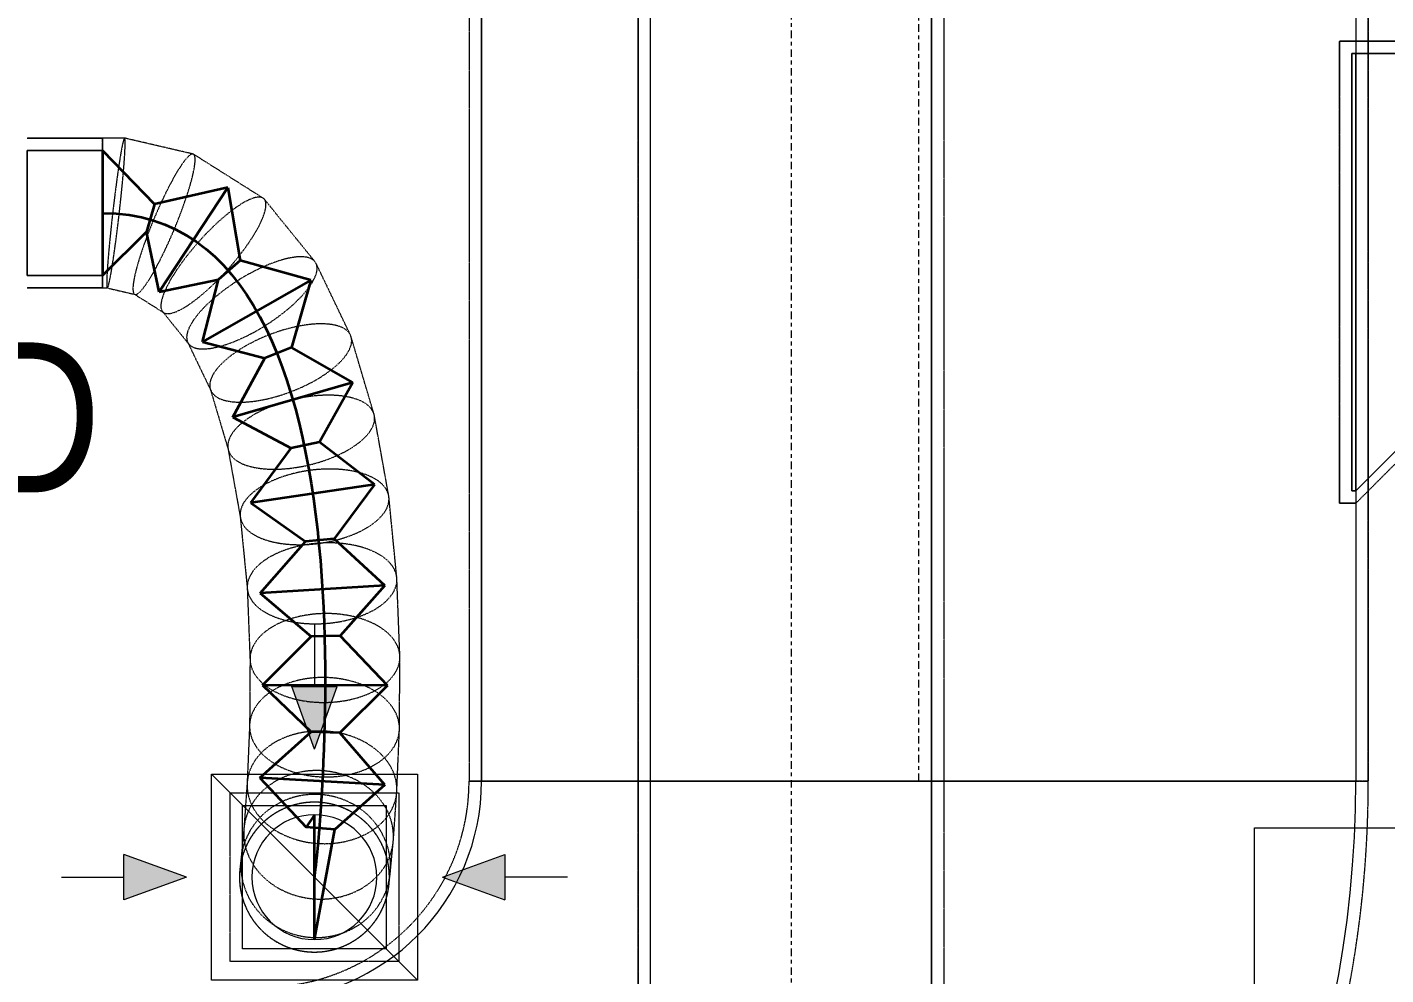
# Model space of a CAD drawing. Header units: inches. Extents: x -83664 to 20107, y -47222 to 19398.
# Drawn here: x -16757 to -14582, y -34187 to -32669 of the extents above; entities that cross this region are included whole.
import ezdxf

# ---------------------------------------------------------------- set-up
doc = ezdxf.new("R2010")
doc.units = ezdxf.units.IN
doc.header["$MEASUREMENT"] = 0
doc.linetypes.add('Center', pattern=[29.999999, 12, -6, 6, -6])
doc.linetypes.add('Hidden 0_50', pattern=[1.0584, 0.5292, -0.5292])
for name, color, linetype, lineweight in [('A-DETL-GENF', 7, 'Continuous', 9), ('M-HVAC-CDFF', 7, 'Continuous', 9), ('M-HVAC-DUCT-CNTR', 7, 'Center', 9), ('M-HVAC-DUCT-IDEN', 7, 'Continuous', 18)]:
    doc.layers.add(name, color=color, linetype=linetype, lineweight=lineweight)
doc.layers.add('M-HVAC-DUCT', color=7, linetype='Continuous', lineweight=9, true_color=0xffe97f)
doc.layers.add('M-HVAC-DUCT-PATT', color=7, linetype='Continuous', lineweight=35, true_color=0x007f00)
doc.styles.add('Arial Narrow_21', font='ARIALN.TTF', dxfattribs={"height": 240})

# ---------------------------------------------------------------- blocks, each defined once
blk = doc.blocks.new('GCE-AT-Return Air Rectangular Diffuser - 230x230-V40-FIRST FLOOR AC CONDITIONING LAYOUT - PART A')
at = {"layer": 'A-DETL-GENF', "true_color": 0xff00ff}
for points in [[(0, 205), (36.4, 305), (-36.4, 305)], [(-305, -36.4), (-205, 0), (-305, 36.4)], [(305, -36.4), (305, 36.4), (205, 0)], [(36.4, -305), (0, -205), (-36.4, -305)]]:
    blk.add_hatch(color=6, dxfattribs=at).paths.add_polyline_path(points)
at = {"layer": 'A-DETL-GENF', "color": 6, "true_color": 0xff00ff}
for p, q in [((0, 405), (0, 305)), ((0, 205), (-36.4, 305)), ((-36.4, 305), (36.4, 305)), ((0, 205), (36.4, 305)), ((-165, 165), (165, 165)), ((-165, -165), (-165, 165)), ((-165, 165), (165, -165)), ((165, 165), (165, -165)), ((-205, 0), (-305, 36.4)), ((-305, -36.4), (-305, 36.4)), ((205, 0), (305, 36.4)), ((305, 36.4), (305, -36.4)), ((405, 0), (305, 0)), ((-405, 0), (-305, 0)), ((-205, 0), (-305, -36.4)), ((205, 0), (305, -36.4)), ((165, -165), (-165, -165)), ((0, -205), (-36.4, -305)), ((0, -205), (36.4, -305)), ((-36.4, -305), (36.4, -305)), ((0, -405), (0, -305))]:
    blk.add_line(p, q, dxfattribs=at)
blk = doc.blocks.new('M_Rectangular to Round Transition - Angle - 45 Degree-7636242-FIRST FLOOR AC CONDITIONING LAYOUT - PART A')
at = {"layer": 'M-HVAC-DUCT', "color": 6, "true_color": 0xff00ff}
for p, q in [((0, 100), (120.7, 100)), ((120.7, 100), (0, 100)), ((0, 100), (0, -100)), ((0, -100), (0, 100)), ((120.7, 0), (120.7, 100)), ((120.7, 0), (120.7, 100)), ((120.7, -100), (120.7, 0)), ((120.7, -100), (120.7, 0)), ((0, -100), (120.7, -100)), ((120.7, -100), (0, -100))]:
    blk.add_line(p, q, dxfattribs=at)
blk = doc.blocks.new('M_Rectangular to Round Transition - Angle - 45 Degree-7626202-FIRST FLOOR AC CONDITIONING LAYOUT - PART A')
at = {"layer": 'M-HVAC-DUCT', "color": 6, "true_color": 0xff00ff}
for p, q in [((132975.6, 86453.8), (133205.6, 86453.8)), ((132975.6, 86223.8), (132975.6, 86453.8)), ((133205.6, 86453.8), (133205.6, 86223.8)), ((133205.6, 86223.8), (132975.6, 86223.8))]:
    blk.add_line(p, q, dxfattribs=at)
for start, end in [(90, 180), (0, 90), (180, 270), (270, 0)]:
    blk.add_arc((133090.6, 86338.8), 100, start, end, dxfattribs=at)
blk = doc.blocks.new('M_Rec Tap - Beveled - Standard-8296205-FIRST FLOOR AC CONDITIONING LAYOUT - PART A')
at = {"layer": 'M-HVAC-DUCT', "color": 30, "true_color": 0xff7f00}
for p, q in [((0, 400), (-6.096, 400)), ((-6.096, -300), (-6.096, 400)), ((-6.096, 400), (-6.096, -300)), ((-6.096, 400), (0, 400)), ((100, 300), (0, 400)), ((100, 300), (0, 400)), ((100, 300), (100, -300)), ((100, -300), (100, 300)), ((-6.096, -300), (100, -300)), ((100, -300), (-6.096, -300))]:
    blk.add_line(p, q, dxfattribs=at)
blk = doc.blocks.new('M_Rec Elbow - Radius - 0_75W-8295147-FIRST FLOOR AC CONDITIONING LAYOUT - PART A')
at = {"layer": 'M-HVAC-DUCT', "color": 30, "true_color": 0xff7f00}
for p, q in [((-700, 1050), (700, 1050)), ((700, 1050), (-700, 1050)), ((-1050, 700), (-1050, -700)), ((-1050, -700), (-1050, 700))]:
    blk.add_line(p, q, dxfattribs=at)
for radius in [350, 350, 1750, 1750]:
    blk.add_arc((-1050, 1050), radius, 270, 0, dxfattribs=at)
blk = doc.blocks.new('TEMW-SMBZ-HO-BM-HVAC-00002_rvt-1-FIRST FLOOR AC CONDITIONING LAYOUT - PART A')
at = {"layer": 'M-HVAC-DUCT', "color": 6, "linetype": 'Hidden 0_50', "true_color": 0xff00ff}
for p, q in [((135677.8, 69417.3), (135677.8, 62004.6)), ((135677.8, 62004.6), (135677.8, 69417.3)), ((136167.8, 62004.6), (136167.8, 69417.3)), ((136167.8, 62004.6), (136167.8, 69417.3)), ((134699.4, 65525.2), (134820.1, 65525.2)), ((134820.1, 65525.2), (134699.4, 65525.2)), ((134855.3, 65525.2), (134820.1, 65525.2)), ((134820.1, 65525.2), (134820.1, 65285.2)), ((134820.1, 65525.2), (134820.1, 65285.2)), ((134820.1, 65405.2), (134820.1, 65525.2)), ((134820.1, 65405.2), (134820.1, 65525.2)), ((134965, 65499.7), (134855.4, 65525.2)), ((135077.2, 65429.1), (134965.9, 65499.3)), ((135160.2, 65327.4), (135079.3, 65427.3)), ((134820.1, 65285.2), (134820.1, 65405.2)), ((134820.1, 65285.2), (134820.1, 65405.2)), ((135217.1, 65209.8), (135162.1, 65324.5)), ((134699.4, 65285.2), (134820.1, 65285.2)), ((134820.1, 65285.2), (134699.4, 65285.2)), ((134820.1, 65285.2), (134827.8, 65285.2)), ((134827.8, 65285.2), (134872.1, 65274.9)), ((134871.3, 65275.2), (134918.1, 65245.7)), ((134916, 65247.6), (134958.2, 65195.4)), ((135254.8, 65083.2), (135218.2, 65206.8)), ((134956.4, 65198.4), (134993.8, 65120.4)), ((134992.6, 65123.4), (135021.7, 65025.3)), ((135278.4, 64952.3), (135255.4, 65080.6)), ((135021, 65027.9), (135040.9, 64917.1)), ((135291.3, 64821.4), (135278.7, 64950)), ((135040.5, 64919.4), (135052, 64803)), ((135296.2, 64695.6), (135291.4, 64819.4)), ((135051.8, 64805.1), (135056.3, 64689.8)), ((135056.3, 64691.7), (135055.6, 64583.8)), ((135295.5, 64579.9), (135296.3, 64693.7)), ((135055.6, 64585.7), (135051.6, 64491.3)), ((135291.3, 64479.7), (135295.5, 64578)), ((135051.7, 64493.3), (135046.4, 64418.4)), ((135024.4, 64206.8), (135024.4, 64476.8)), ((135024.4, 64476.8), (135294.4, 64476.8)), ((135285.8, 64400.7), (135291.2, 64477.8)), ((135294.4, 64476.8), (135294.4, 64206.8)), ((135046.6, 64420.5), (135041.9, 64371.1)), ((135280.8, 64348.3), (135285.6, 64398.6)), ((135042.1, 64373), (135040.1, 64355.2)), ((135278.6, 64328.3), (135280.6, 64346.3)), ((135294.4, 64206.8), (135024.4, 64206.8))]:
    blk.add_line(p, q, dxfattribs=at)
at = {"layer": 'M-HVAC-DUCT', "color": 6, "true_color": 0xff00ff}
for p, q in [((135697.8, 62004.6), (135697.8, 69417.3)), ((135697.8, 62004.6), (135697.8, 69417.3)), ((136147.8, 69417.3), (136147.8, 62004.6)), ((136147.8, 62004.6), (136147.8, 69417.3))]:
    blk.add_line(p, q, dxfattribs=at)
at = {"layer": 'M-HVAC-DUCT', "color": 30, "linetype": 'Hidden 0_50', "true_color": 0xff7f00}
for p, q in [((135407, 66499), (135407, 64495.6)), ((135407, 66499), (135407, 64495.6)), ((136847, 64495.6), (136847, 66499)), ((136847, 66499), (136847, 64495.6)), ((136800.9, 64940.5), (136800.9, 65680.5)), ((136800.9, 65680.5), (136927, 65680.5)), ((136927, 65680.5), (136800.9, 65680.5)), ((136800.9, 65680.5), (136800.9, 64940.5)), ((136927, 65040.5), (136827, 64940.5)), ((136827, 64940.5), (136927, 65040.5)), ((136827, 64940.5), (136800.9, 64940.5)), ((136800.9, 64940.5), (136827, 64940.5)), ((136847, 64495.6), (135407, 64495.6)), ((135407, 64495.6), (136847, 64495.6)), ((136847, 64495.6), (135407, 64495.6)), ((135407, 64495.6), (136847, 64495.6))]:
    blk.add_line(p, q, dxfattribs=at)
at = {"layer": 'M-HVAC-DUCT', "color": 30, "true_color": 0xff7f00}
for p, q in [((135427, 64495.6), (135427, 66499)), ((135427, 66499), (135427, 64495.6)), ((136827, 66499), (136827, 64495.6)), ((136827, 66499), (136827, 64495.6)), ((136820.9, 65660.5), (136827, 65660.5)), ((136820.9, 65660.5), (136827, 65660.5)), ((136820.9, 64960.5), (136820.9, 65660.5)), ((136820.9, 64960.5), (136820.9, 65660.5)), ((136827, 64960.5), (136827, 65660.5)), ((136827, 65660.5), (136827, 64960.5)), ((136827, 64960.5), (136820.9, 64960.5)), ((136827, 64960.5), (136820.9, 64960.5)), ((135427, 64495.6), (136827, 64495.6)), ((136827, 64495.6), (135427, 64495.6))]:
    blk.add_line(p, q, dxfattribs=at)
at = {"layer": 'M-HVAC-DUCT', "color": 30, "linetype": 'Hidden 0_50', "true_color": 0xff7f00}
for radius in [330, 1770, 1770, 330]:
    blk.add_arc((135077, 64495.6), radius, 270, 0, dxfattribs=at)
at = {"layer": 'M-HVAC-DUCT', "color": 6, "linetype": 'Hidden 0_50', "true_color": 0xff00ff}
for start, end in [(23.5863, 203.5863), (90, 180), (0, 90), (203.5863, 23.5863), (180, 270), (270, 0)]:
    blk.add_arc((135159.4, 64341.8), 120, start, end, dxfattribs=at)
for points in [[(134855.3, 65525.2), (134854.8, 65525.2), (134853.6, 65522.4), (134850.9, 65510.3), (134847.6, 65491), (134843.9, 65465.9), (134840, 65436.6), (134836.2, 65405.2), (134832.8, 65373.8), (134830, 65344.5), (134827.9, 65319.3), (134826.8, 65300.1), (134826.8, 65287.9), (134827.4, 65285.2), (134827.8, 65285.2)], [(134827.8, 65285.2), (134828.3, 65285.2), (134829.5, 65287.9), (134832.2, 65300.1), (134835.5, 65319.3), (134839.3, 65344.5), (134843.2, 65373.8), (134847, 65405.2), (134850.4, 65436.6), (134853.2, 65465.9), (134855.2, 65491), (134856.3, 65510.3), (134856.4, 65522.4), (134855.8, 65525.2), (134855.3, 65525.2)], [(134964.8, 65499.7), (134963.2, 65500), (134958.9, 65497.9), (134949.7, 65487.3), (134938.4, 65469.9), (134925.8, 65446.8), (134912.6, 65419.7), (134899.9, 65390.4), (134888.4, 65360.8), (134879, 65333.1), (134872.3, 65309), (134868.7, 65290.3), (134868.5, 65278.2), (134870.7, 65275.1), (134872.3, 65274.8)], [(134872.3, 65274.8), (134873.9, 65274.6), (134878.2, 65276.6), (134887.4, 65287.2), (134898.7, 65304.7), (134911.4, 65327.7), (134924.5, 65354.8), (134937.3, 65384.2), (134948.7, 65413.7), (134958.1, 65441.4), (134964.9, 65465.5), (134968.4, 65484.2), (134968.6, 65496.3), (134966.4, 65499.4), (134964.8, 65499.7)], [(135075.4, 65430), (135072.5, 65431), (135065.1, 65430.9), (135049.4, 65424.5), (135030.1, 65412), (135008.7, 65394.5), (134986.4, 65373.1), (134965, 65349.3), (134945.7, 65324.7), (134930, 65300.9), (134918.9, 65279.6), (134913.2, 65262.3), (134913.2, 65250), (134917.1, 65245.9), (134919.9, 65244.8)], [(134919.9, 65244.8), (134922.7, 65243.8), (134930.1, 65243.9), (134945.9, 65250.4), (134965.1, 65262.8), (134986.6, 65280.3), (135008.8, 65301.7), (135030.3, 65325.5), (135049.5, 65350.2), (135065.2, 65373.9), (135076.3, 65395.2), (135082, 65412.6), (135082, 65424.8), (135078.2, 65429), (135075.4, 65430)], [(135155.2, 65331.5), (135151.6, 65333.5), (135142.2, 65335.9), (135122.4, 65334.4), (135098.4, 65327.9), (135071.6, 65316.9), (135044, 65302.1), (135017.5, 65284.5), (134993.8, 65265.4), (134974.5, 65246), (134961.1, 65227.6), (134954.3, 65211.6), (134954.7, 65198.9), (134959.7, 65193.3), (134963.3, 65191.3)], [(134963.3, 65191.3), (134966.9, 65189.3), (134976.3, 65186.9), (134996.1, 65188.4), (135020.1, 65194.9), (135046.9, 65205.9), (135074.5, 65220.7), (135101, 65238.3), (135124.7, 65257.4), (135143.9, 65276.8), (135157.4, 65295.2), (135164.2, 65311.3), (135163.8, 65323.9), (135158.8, 65329.5), (135155.2, 65331.5)], [(135209.4, 65218.6), (135205.3, 65221.5), (135194.9, 65225.9), (135173.2, 65228.5), (135146.9, 65226.8), (135117.7, 65220.8), (135087.7, 65211.1), (135058.9, 65198.2), (135033.3, 65183), (135012.6, 65166.7), (134998.2, 65150.2), (134991.1, 65134.8), (134991.9, 65121.4), (134997.5, 65114.4), (135001.5, 65111.6)], [(135001.5, 65111.6), (135005.5, 65108.7), (135015.9, 65104.3), (135037.7, 65101.7), (135064, 65103.4), (135093.2, 65109.4), (135123.2, 65119.1), (135152, 65132), (135177.6, 65147.2), (135198.3, 65163.5), (135212.7, 65180), (135219.7, 65195.4), (135219, 65208.8), (135213.4, 65215.8), (135209.4, 65218.6)], [(135245.3, 65097), (135241.1, 65100.6), (135230.2, 65106.7), (135207.5, 65112.4), (135180.2, 65114.2), (135149.9, 65111.8), (135118.9, 65105.6), (135089.2, 65095.8), (135062.8, 65083.2), (135041.6, 65068.6), (135026.9, 65053.1), (135019.9, 65037.6), (135020.9, 65023.3), (135026.9, 65015.1), (135031.1, 65011.5)], [(135031.1, 65011.5), (135035.3, 65007.9), (135046.3, 65001.8), (135068.9, 64996.1), (135096.3, 64994.3), (135126.5, 64996.7), (135157.5, 65002.9), (135187.3, 65012.7), (135213.6, 65025.3), (135234.9, 65039.9), (135249.5, 65055.4), (135256.6, 65070.9), (135255.6, 65085.2), (135249.6, 65093.4), (135245.3, 65097)], [(135267.9, 64970.8), (135263.6, 64975.1), (135252.4, 64982.7), (135229.3, 64990.9), (135201.4, 64995.3), (135170.7, 64995.6), (135139.3, 64991.7), (135109.2, 64983.9), (135082.6, 64972.8), (135061.2, 64959.1), (135046.5, 64943.7), (135039.5, 64927.7), (135040.8, 64912.2), (135047, 64902.8), (135051.3, 64898.6)], [(135051.3, 64898.6), (135055.7, 64894.3), (135066.9, 64886.7), (135090, 64878.5), (135117.8, 64874.1), (135148.5, 64873.8), (135180, 64877.7), (135210, 64885.5), (135236.7, 64896.6), (135258, 64910.4), (135272.7, 64925.7), (135279.7, 64941.7), (135278.5, 64957.2), (135272.3, 64966.6), (135267.9, 64970.8)], [(135280.3, 64844.8), (135275.9, 64849.7), (135264.5, 64858.7), (135241.2, 64869.1), (135213.2, 64875.6), (135182.3, 64877.8), (135150.7, 64875.5), (135120.5, 64868.9), (135093.8, 64858.5), (135072.4, 64844.9), (135057.8, 64829.1), (135050.9, 64812.1), (135052.2, 64795.2), (135058.6, 64784.6), (135063, 64779.7)], [(135063, 64779.7), (135067.4, 64774.8), (135078.7, 64765.8), (135102, 64755.4), (135130.1, 64748.9), (135161, 64746.7), (135192.6, 64749), (135222.8, 64755.5), (135249.5, 64766), (135270.9, 64779.6), (135285.5, 64795.4), (135292.4, 64812.4), (135291, 64829.3), (135284.7, 64839.9), (135280.3, 64844.8)], [(135285, 64724), (135280.5, 64729.6), (135269.1, 64740), (135245.8, 64752.4), (135217.6, 64760.8), (135186.7, 64764.5), (135155, 64763.3), (135124.8, 64757.3), (135098.1, 64746.9), (135076.7, 64732.9), (135062.1, 64716), (135055.3, 64697.6), (135056.7, 64678.8), (135063.1, 64667), (135067.6, 64661.4)], [(135067.6, 64661.4), (135072, 64655.8), (135083.4, 64645.4), (135106.8, 64633), (135134.9, 64624.6), (135165.8, 64620.9), (135197.5, 64622.1), (135227.7, 64628), (135254.4, 64638.4), (135275.8, 64652.5), (135290.4, 64669.4), (135297.2, 64687.8), (135295.8, 64706.5), (135289.4, 64718.4), (135285, 64724)], [(135284.2, 64614), (135279.8, 64620.4), (135268.4, 64632.4), (135245.1, 64646.9), (135217, 64656.9), (135186, 64661.9), (135154.4, 64661.4), (135124.2, 64655.4), (135097.4, 64644.5), (135076.1, 64629.3), (135061.5, 64610.9), (135054.6, 64590.4), (135056, 64569.4), (135062.4, 64556), (135066.8, 64549.7)], [(135066.8, 64549.7), (135071.3, 64543.3), (135082.6, 64531.3), (135106, 64516.8), (135134.1, 64506.8), (135165.1, 64501.8), (135196.7, 64502.3), (135226.9, 64508.3), (135253.6, 64519.2), (135275, 64534.4), (135289.6, 64552.8), (135296.5, 64573.3), (135295, 64594.3), (135288.7, 64607.7), (135284.2, 64614)], [(135280.3, 64520.7), (135275.9, 64528), (135264.6, 64541.6), (135241.3, 64558.4), (135213.3, 64570.1), (135182.4, 64576.1), (135150.8, 64575.9), (135120.5, 64569.5), (135093.8, 64557.5), (135072.3, 64540.5), (135057.6, 64519.8), (135050.7, 64496.7), (135052, 64472.9), (135058.3, 64457.6), (135062.6, 64450.3)], [(135275.3, 64449.6), (135270.9, 64457.9), (135259.8, 64473.5), (135236.7, 64492.6), (135208.7, 64506), (135177.9, 64512.8), (135146.3, 64512.6), (135116, 64505.4), (135089.1, 64491.6), (135067.5, 64472.3), (135052.6, 64448.6), (135045.4, 64422.3), (135046.4, 64395.1), (135052.6, 64377.7), (135056.9, 64369.4)], [(135062.6, 64450.3), (135067, 64443.1), (135078.3, 64429.4), (135101.6, 64412.7), (135129.7, 64401), (135160.6, 64395), (135192.2, 64395.2), (135222.4, 64401.5), (135249.2, 64413.6), (135270.6, 64430.6), (135285.3, 64451.3), (135292.3, 64474.3), (135291, 64498.2), (135284.7, 64513.5), (135280.3, 64520.7)], [(135271, 64405.1), (135266.8, 64414.3), (135255.8, 64431.6), (135232.9, 64452.7), (135205.1, 64467.4), (135174.3, 64474.8), (135142.6, 64474.4), (135112.3, 64466.1), (135085.2, 64450.6), (135063.4, 64428.9), (135048.2, 64402.5), (135040.7, 64373.1), (135041.5, 64342.9), (135047.5, 64323.5), (135051.7, 64314.3)], [(135269.3, 64389.8), (135265.1, 64399.4), (135254.2, 64417.5), (135231.4, 64439.5), (135203.7, 64454.8), (135172.9, 64462.4), (135141.2, 64461.8), (135110.8, 64453), (135083.6, 64436.7), (135061.7, 64413.8), (135046.4, 64386.1), (135038.7, 64355.3), (135039.3, 64323.6), (135045.2, 64303.4), (135049.4, 64293.8)], [(135056.9, 64369.4), (135061.2, 64361.1), (135072.4, 64345.5), (135095.5, 64326.5), (135123.4, 64313.1), (135154.3, 64306.2), (135185.9, 64306.4), (135216.2, 64313.7), (135243.1, 64327.4), (135264.7, 64346.8), (135279.6, 64370.4), (135286.8, 64396.7), (135285.7, 64423.9), (135279.6, 64441.4), (135275.3, 64449.6)], [(135051.7, 64314.3), (135055.9, 64305.1), (135066.9, 64287.8), (135089.8, 64266.7), (135117.6, 64251.9), (135148.4, 64244.5), (135180.1, 64245), (135210.5, 64253.2), (135237.5, 64268.7), (135259.4, 64290.5), (135274.5, 64316.9), (135282, 64346.2), (135281.2, 64376.5), (135275.3, 64395.9), (135271, 64405.1)], [(135049.4, 64293.8), (135053.6, 64284.2), (135064.5, 64266.1), (135087.3, 64244.1), (135115, 64228.8), (135145.8, 64221.2), (135177.5, 64221.8), (135207.9, 64230.5), (135235.1, 64246.9), (135257, 64269.7), (135272.3, 64297.5), (135280, 64328.2), (135279.4, 64359.9), (135273.5, 64380.2), (135269.3, 64389.8)]]:
    blk.add_open_spline(points, degree=3, dxfattribs=at)
at = {"layer": 'M-HVAC-DUCT-CNTR', "color": 6, "true_color": 0xff00ff}
blk.add_line((135922.8, 69417.3), (135922.8, 62004.6), dxfattribs=at)
at = {"layer": 'M-HVAC-DUCT-CNTR', "color": 30, "true_color": 0xff7f00}
blk.add_line((136127, 64495.6), (136127, 66499), dxfattribs=at)
at = {"layer": 'M-HVAC-DUCT-CNTR', "color": 6, "linetype": 'Continuous', "lineweight": 35, "true_color": 0xff00ff}
blk.add_open_spline([(134820.1, 65405.2), (135292, 65405.2), (135159.4, 64341.8), (135159.4, 64341.8)], degree=3, dxfattribs=at)
at = {"layer": 'M-HVAC-DUCT-PATT', "color": 6, "true_color": 0xff00ff}
for p, q in [((134820.1, 65505.2), (134903.2, 65419.4)), ((134820.1, 65505.2), (134820.1, 65305.2)), ((134820.1, 65505.2), (134820.1, 65305.2)), ((135020.6, 65446.1), (134903.2, 65419.4)), ((135020.6, 65446.1), (134910.8, 65278.9)), ((135020.6, 65446.1), (134910.8, 65278.9)), ((135020.6, 65446.1), (135040.5, 65329.2)), ((134903.2, 65419.4), (134890.6, 65375)), ((134820.1, 65305.2), (134890.6, 65375)), ((134910.8, 65278.9), (134890.6, 65375)), ((135040.5, 65329.2), (135005.8, 65298.8)), ((135153.9, 65297.8), (135040.5, 65329.2)), ((134910.8, 65278.9), (135005.8, 65298.8)), ((134980.1, 65198.8), (135005.8, 65298.8)), ((135153.9, 65297.8), (134980.1, 65198.8)), ((135153.9, 65297.8), (134980.1, 65198.8)), ((135153.9, 65297.8), (135122.6, 65190)), ((134980.1, 65198.8), (135079.8, 65172.8)), ((135122.6, 65190), (135079.8, 65172.8)), ((135220.9, 65133.7), (135122.6, 65190)), ((135028.8, 65078.4), (135079.8, 65172.8)), ((135220.9, 65133.7), (135028.8, 65078.4)), ((135220.9, 65133.7), (135028.8, 65078.4)), ((135220.9, 65133.7), (135167.3, 65038.4)), ((135028.8, 65078.4), (135122.2, 65028.9)), ((135167.3, 65038.4), (135122.2, 65028.9)), ((135255.6, 64970.3), (135167.3, 65038.4)), ((135057.7, 64941), (135122.2, 65028.9)), ((135255.6, 64970.3), (135057.7, 64941)), ((135255.6, 64970.3), (135057.7, 64941)), ((135255.6, 64970.3), (135190.8, 64883.7)), ((135057.7, 64941), (135144.9, 64879.1)), ((135072.4, 64796.5), (135144.9, 64879.1)), ((135190.8, 64883.7), (135144.9, 64879.1)), ((135272, 64808.7), (135190.8, 64883.7)), ((135272, 64808.7), (135072.4, 64796.5)), ((135272, 64808.7), (135072.4, 64796.5)), ((135072.4, 64796.5), (135154.4, 64727.1)), ((135272, 64808.7), (135200.5, 64728.4)), ((135076.5, 64649.1), (135154.4, 64727.1)), ((135200.5, 64728.4), (135154.4, 64727.1)), ((135276.5, 64648.6), (135200.5, 64728.4)), ((135076.5, 64649.1), (135154.2, 64574.5)), ((135276.5, 64648.6), (135076.5, 64649.1)), ((135276.5, 64648.6), (135076.5, 64649.1)), ((135276.5, 64648.6), (135200.3, 64573.1)), ((135072.2, 64500.6), (135154.2, 64574.5)), ((135200.3, 64573.1), (135154.2, 64574.5)), ((135271.9, 64489.6), (135200.3, 64573.1)), ((135072.2, 64500.6), (135145.9, 64421.9)), ((135271.9, 64489.6), (135072.2, 64500.6)), ((135271.9, 64489.6), (135072.2, 64500.6)), ((135271.9, 64489.6), (135191.9, 64418.2)), ((135159.4, 64441.8), (135145.9, 64421.9)), ((135159.4, 64241.8), (135159.4, 64441.8)), ((135191.9, 64418.2), (135145.9, 64421.9)), ((135159.4, 64241.8), (135191.9, 64418.2))]:
    blk.add_line(p, q, dxfattribs=at)
at = {"layer": 'M-HVAC-CDFF', "color": 6, "linetype": 'Hidden 0_50', "lineweight": 9, "true_color": 0xff00ff}
blk.add_blockref('GCE-AT-Return Air Rectangular Diffuser - 230x230-V40-FIRST FLOOR AC CONDITIONING LAYOUT - PART A', (135159.4, 64341.8), dxfattribs=at)
at = {"layer": 'M-HVAC-DUCT', "color": 6, "linetype": 'Hidden 0_50', "lineweight": 9, "true_color": 0xff00ff, "extrusion": (0, 0, -1), "rotation": 180}
blk.add_blockref('M_Rec Tap - Beveled - Standard-8296205-FIRST FLOOR AC CONDITIONING LAYOUT - PART A', (-136827, 65360.5), dxfattribs=at)
at = {"layer": 'M-HVAC-DUCT', "color": 6, "linetype": 'Hidden 0_50', "lineweight": 9, "true_color": 0xff00ff}
for name, p in [('M_Rectangular to Round Transition - Angle - 45 Degree-7636242-FIRST FLOOR AC CONDITIONING LAYOUT - PART A', (134699.4, 65405.2)), ('M_Rec Elbow - Radius - 0_75W-8295147-FIRST FLOOR AC CONDITIONING LAYOUT - PART A', (136127, 63445.6)), ('M_Rectangular to Round Transition - Angle - 45 Degree-7626202-FIRST FLOOR AC CONDITIONING LAYOUT - PART A', (2068.8, -21997.1))]:
    blk.add_blockref(name, p, dxfattribs=at)
blk = doc.blocks.new('TEMW-SMBZ-HO-BM-HVAC-00002_rvt-2-FIRST FLOOR AC CONDITIONING LAYOUT - PART A')
at = {"layer": 'M-HVAC-DUCT', "color": 6, "linetype": 'Hidden 0_50', "true_color": 0xff00ff}
for p, q in [((135677.8, 69417.3), (135677.8, 62004.6)), ((135677.8, 62004.6), (135677.8, 69417.3)), ((136167.8, 62004.6), (136167.8, 69417.3)), ((136167.8, 62004.6), (136167.8, 69417.3)), ((134699.4, 65525.2), (134820.1, 65525.2)), ((134820.1, 65525.2), (134699.4, 65525.2)), ((134855.3, 65525.2), (134820.1, 65525.2)), ((134820.1, 65525.2), (134820.1, 65285.2)), ((134820.1, 65525.2), (134820.1, 65285.2)), ((134820.1, 65405.2), (134820.1, 65525.2)), ((134820.1, 65405.2), (134820.1, 65525.2)), ((134965, 65499.7), (134855.4, 65525.2)), ((135077.2, 65429.1), (134965.9, 65499.3)), ((135160.2, 65327.4), (135079.3, 65427.3)), ((134820.1, 65285.2), (134820.1, 65405.2)), ((134820.1, 65285.2), (134820.1, 65405.2)), ((135217.1, 65209.8), (135162.1, 65324.5)), ((134699.4, 65285.2), (134820.1, 65285.2)), ((134820.1, 65285.2), (134699.4, 65285.2)), ((134820.1, 65285.2), (134827.8, 65285.2)), ((134827.8, 65285.2), (134872.1, 65274.9)), ((134871.3, 65275.2), (134918.1, 65245.7)), ((134916, 65247.6), (134958.2, 65195.4)), ((135254.8, 65083.2), (135218.2, 65206.8)), ((134956.4, 65198.4), (134993.8, 65120.4)), ((134992.6, 65123.4), (135021.7, 65025.3)), ((135278.4, 64952.3), (135255.4, 65080.6)), ((135021, 65027.9), (135040.9, 64917.1)), ((135291.3, 64821.4), (135278.7, 64950)), ((135040.5, 64919.4), (135052, 64803)), ((135296.2, 64695.6), (135291.4, 64819.4)), ((135051.8, 64805.1), (135056.3, 64689.8)), ((135056.3, 64691.7), (135055.6, 64583.8)), ((135295.5, 64579.9), (135296.3, 64693.7)), ((135055.6, 64585.7), (135051.6, 64491.3)), ((135291.3, 64479.7), (135295.5, 64578)), ((135051.7, 64493.3), (135046.4, 64418.4)), ((135024.4, 64206.8), (135024.4, 64476.8)), ((135024.4, 64476.8), (135294.4, 64476.8)), ((135285.8, 64400.7), (135291.2, 64477.8)), ((135294.4, 64476.8), (135294.4, 64206.8)), ((135046.6, 64420.5), (135041.9, 64371.1)), ((135280.8, 64348.3), (135285.6, 64398.6)), ((135042.1, 64373), (135040.1, 64355.2)), ((135278.6, 64328.3), (135280.6, 64346.3)), ((135294.4, 64206.8), (135024.4, 64206.8))]:
    blk.add_line(p, q, dxfattribs=at)
at = {"layer": 'M-HVAC-DUCT', "color": 6, "true_color": 0xff00ff}
for p, q in [((135697.8, 62004.6), (135697.8, 69417.3)), ((135697.8, 62004.6), (135697.8, 69417.3)), ((136147.8, 69417.3), (136147.8, 62004.6)), ((136147.8, 62004.6), (136147.8, 69417.3))]:
    blk.add_line(p, q, dxfattribs=at)
at = {"layer": 'M-HVAC-DUCT', "color": 30, "linetype": 'Hidden 0_50', "true_color": 0xff7f00}
for p, q in [((135407, 66499), (135407, 64495.6)), ((135407, 66499), (135407, 64495.6)), ((136847, 64495.6), (136847, 66499)), ((136847, 66499), (136847, 64495.6)), ((136800.9, 64940.5), (136800.9, 65680.5)), ((136800.9, 65680.5), (136927, 65680.5)), ((136927, 65680.5), (136800.9, 65680.5)), ((136800.9, 65680.5), (136800.9, 64940.5)), ((136927, 65040.5), (136827, 64940.5)), ((136827, 64940.5), (136927, 65040.5)), ((136827, 64940.5), (136800.9, 64940.5)), ((136800.9, 64940.5), (136827, 64940.5)), ((136847, 64495.6), (135407, 64495.6)), ((135407, 64495.6), (136847, 64495.6)), ((136847, 64495.6), (135407, 64495.6)), ((135407, 64495.6), (136847, 64495.6))]:
    blk.add_line(p, q, dxfattribs=at)
at = {"layer": 'M-HVAC-DUCT', "color": 30, "true_color": 0xff7f00}
for p, q in [((135427, 64495.6), (135427, 66499)), ((135427, 66499), (135427, 64495.6)), ((136827, 66499), (136827, 64495.6)), ((136827, 66499), (136827, 64495.6)), ((136820.9, 65660.5), (136827, 65660.5)), ((136820.9, 65660.5), (136827, 65660.5)), ((136820.9, 64960.5), (136820.9, 65660.5)), ((136820.9, 64960.5), (136820.9, 65660.5)), ((136827, 64960.5), (136827, 65660.5)), ((136827, 65660.5), (136827, 64960.5)), ((136827, 64960.5), (136820.9, 64960.5)), ((136827, 64960.5), (136820.9, 64960.5)), ((135427, 64495.6), (136827, 64495.6)), ((136827, 64495.6), (135427, 64495.6))]:
    blk.add_line(p, q, dxfattribs=at)
at = {"layer": 'M-HVAC-DUCT', "color": 30, "linetype": 'Hidden 0_50', "true_color": 0xff7f00}
for radius in [330, 1770, 1770, 330]:
    blk.add_arc((135077, 64495.6), radius, 270, 0, dxfattribs=at)
at = {"layer": 'M-HVAC-DUCT', "color": 6, "linetype": 'Hidden 0_50', "true_color": 0xff00ff}
for start, end in [(23.5863, 203.5863), (90, 180), (0, 90), (203.5863, 23.5863), (180, 270), (270, 0)]:
    blk.add_arc((135159.4, 64341.8), 120, start, end, dxfattribs=at)
for points in [[(134855.3, 65525.2), (134854.8, 65525.2), (134853.6, 65522.4), (134850.9, 65510.3), (134847.6, 65491), (134843.9, 65465.9), (134840, 65436.6), (134836.2, 65405.2), (134832.8, 65373.8), (134830, 65344.5), (134827.9, 65319.3), (134826.8, 65300.1), (134826.8, 65287.9), (134827.4, 65285.2), (134827.8, 65285.2)], [(134827.8, 65285.2), (134828.3, 65285.2), (134829.5, 65287.9), (134832.2, 65300.1), (134835.5, 65319.3), (134839.3, 65344.5), (134843.2, 65373.8), (134847, 65405.2), (134850.4, 65436.6), (134853.2, 65465.9), (134855.2, 65491), (134856.3, 65510.3), (134856.4, 65522.4), (134855.8, 65525.2), (134855.3, 65525.2)], [(134964.8, 65499.7), (134963.2, 65500), (134958.9, 65497.9), (134949.7, 65487.3), (134938.4, 65469.9), (134925.8, 65446.8), (134912.6, 65419.7), (134899.9, 65390.4), (134888.4, 65360.8), (134879, 65333.1), (134872.3, 65309), (134868.7, 65290.3), (134868.5, 65278.2), (134870.7, 65275.1), (134872.3, 65274.8)], [(134872.3, 65274.8), (134873.9, 65274.6), (134878.2, 65276.6), (134887.4, 65287.2), (134898.7, 65304.7), (134911.4, 65327.7), (134924.5, 65354.8), (134937.3, 65384.2), (134948.7, 65413.7), (134958.1, 65441.4), (134964.9, 65465.5), (134968.4, 65484.2), (134968.6, 65496.3), (134966.4, 65499.4), (134964.8, 65499.7)], [(135075.4, 65430), (135072.5, 65431), (135065.1, 65430.9), (135049.4, 65424.5), (135030.1, 65412), (135008.7, 65394.5), (134986.4, 65373.1), (134965, 65349.3), (134945.7, 65324.7), (134930, 65300.9), (134918.9, 65279.6), (134913.2, 65262.3), (134913.2, 65250), (134917.1, 65245.9), (134919.9, 65244.8)], [(134919.9, 65244.8), (134922.7, 65243.8), (134930.1, 65243.9), (134945.9, 65250.4), (134965.1, 65262.8), (134986.6, 65280.3), (135008.8, 65301.7), (135030.3, 65325.5), (135049.5, 65350.2), (135065.2, 65373.9), (135076.3, 65395.2), (135082, 65412.6), (135082, 65424.8), (135078.2, 65429), (135075.4, 65430)], [(135155.2, 65331.5), (135151.6, 65333.5), (135142.2, 65335.9), (135122.4, 65334.4), (135098.4, 65327.9), (135071.6, 65316.9), (135044, 65302.1), (135017.5, 65284.5), (134993.8, 65265.4), (134974.5, 65246), (134961.1, 65227.6), (134954.3, 65211.6), (134954.7, 65198.9), (134959.7, 65193.3), (134963.3, 65191.3)], [(134963.3, 65191.3), (134966.9, 65189.3), (134976.3, 65186.9), (134996.1, 65188.4), (135020.1, 65194.9), (135046.9, 65205.9), (135074.5, 65220.7), (135101, 65238.3), (135124.7, 65257.4), (135143.9, 65276.8), (135157.4, 65295.2), (135164.2, 65311.3), (135163.8, 65323.9), (135158.8, 65329.5), (135155.2, 65331.5)], [(135209.4, 65218.6), (135205.3, 65221.5), (135194.9, 65225.9), (135173.2, 65228.5), (135146.9, 65226.8), (135117.7, 65220.8), (135087.7, 65211.1), (135058.9, 65198.2), (135033.3, 65183), (135012.6, 65166.7), (134998.2, 65150.2), (134991.1, 65134.8), (134991.9, 65121.4), (134997.5, 65114.4), (135001.5, 65111.6)], [(135001.5, 65111.6), (135005.5, 65108.7), (135015.9, 65104.3), (135037.7, 65101.7), (135064, 65103.4), (135093.2, 65109.4), (135123.2, 65119.1), (135152, 65132), (135177.6, 65147.2), (135198.3, 65163.5), (135212.7, 65180), (135219.7, 65195.4), (135219, 65208.8), (135213.4, 65215.8), (135209.4, 65218.6)], [(135245.3, 65097), (135241.1, 65100.6), (135230.2, 65106.7), (135207.5, 65112.4), (135180.2, 65114.2), (135149.9, 65111.8), (135118.9, 65105.6), (135089.2, 65095.8), (135062.8, 65083.2), (135041.6, 65068.6), (135026.9, 65053.1), (135019.9, 65037.6), (135020.9, 65023.3), (135026.9, 65015.1), (135031.1, 65011.5)], [(135031.1, 65011.5), (135035.3, 65007.9), (135046.3, 65001.8), (135068.9, 64996.1), (135096.3, 64994.3), (135126.5, 64996.7), (135157.5, 65002.9), (135187.3, 65012.7), (135213.6, 65025.3), (135234.9, 65039.9), (135249.5, 65055.4), (135256.6, 65070.9), (135255.6, 65085.2), (135249.6, 65093.4), (135245.3, 65097)], [(135267.9, 64970.8), (135263.6, 64975.1), (135252.4, 64982.7), (135229.3, 64990.9), (135201.4, 64995.3), (135170.7, 64995.6), (135139.3, 64991.7), (135109.2, 64983.9), (135082.6, 64972.8), (135061.2, 64959.1), (135046.5, 64943.7), (135039.5, 64927.7), (135040.8, 64912.2), (135047, 64902.8), (135051.3, 64898.6)], [(135051.3, 64898.6), (135055.7, 64894.3), (135066.9, 64886.7), (135090, 64878.5), (135117.8, 64874.1), (135148.5, 64873.8), (135180, 64877.7), (135210, 64885.5), (135236.7, 64896.6), (135258, 64910.4), (135272.7, 64925.7), (135279.7, 64941.7), (135278.5, 64957.2), (135272.3, 64966.6), (135267.9, 64970.8)], [(135280.3, 64844.8), (135275.9, 64849.7), (135264.5, 64858.7), (135241.2, 64869.1), (135213.2, 64875.6), (135182.3, 64877.8), (135150.7, 64875.5), (135120.5, 64868.9), (135093.8, 64858.5), (135072.4, 64844.9), (135057.8, 64829.1), (135050.9, 64812.1), (135052.2, 64795.2), (135058.6, 64784.6), (135063, 64779.7)], [(135063, 64779.7), (135067.4, 64774.8), (135078.7, 64765.8), (135102, 64755.4), (135130.1, 64748.9), (135161, 64746.7), (135192.6, 64749), (135222.8, 64755.5), (135249.5, 64766), (135270.9, 64779.6), (135285.5, 64795.4), (135292.4, 64812.4), (135291, 64829.3), (135284.7, 64839.9), (135280.3, 64844.8)], [(135285, 64724), (135280.5, 64729.6), (135269.1, 64740), (135245.8, 64752.4), (135217.6, 64760.8), (135186.7, 64764.5), (135155, 64763.3), (135124.8, 64757.3), (135098.1, 64746.9), (135076.7, 64732.9), (135062.1, 64716), (135055.3, 64697.6), (135056.7, 64678.8), (135063.1, 64667), (135067.6, 64661.4)], [(135067.6, 64661.4), (135072, 64655.8), (135083.4, 64645.4), (135106.8, 64633), (135134.9, 64624.6), (135165.8, 64620.9), (135197.5, 64622.1), (135227.7, 64628), (135254.4, 64638.4), (135275.8, 64652.5), (135290.4, 64669.4), (135297.2, 64687.8), (135295.8, 64706.5), (135289.4, 64718.4), (135285, 64724)], [(135284.2, 64614), (135279.8, 64620.4), (135268.4, 64632.4), (135245.1, 64646.9), (135217, 64656.9), (135186, 64661.9), (135154.4, 64661.4), (135124.2, 64655.4), (135097.4, 64644.5), (135076.1, 64629.3), (135061.5, 64610.9), (135054.6, 64590.4), (135056, 64569.4), (135062.4, 64556), (135066.8, 64549.7)], [(135066.8, 64549.7), (135071.3, 64543.3), (135082.6, 64531.3), (135106, 64516.8), (135134.1, 64506.8), (135165.1, 64501.8), (135196.7, 64502.3), (135226.9, 64508.3), (135253.6, 64519.2), (135275, 64534.4), (135289.6, 64552.8), (135296.5, 64573.3), (135295, 64594.3), (135288.7, 64607.7), (135284.2, 64614)], [(135280.3, 64520.7), (135275.9, 64528), (135264.6, 64541.6), (135241.3, 64558.4), (135213.3, 64570.1), (135182.4, 64576.1), (135150.8, 64575.9), (135120.5, 64569.5), (135093.8, 64557.5), (135072.3, 64540.5), (135057.6, 64519.8), (135050.7, 64496.7), (135052, 64472.9), (135058.3, 64457.6), (135062.6, 64450.3)], [(135275.3, 64449.6), (135270.9, 64457.9), (135259.8, 64473.5), (135236.7, 64492.6), (135208.7, 64506), (135177.9, 64512.8), (135146.3, 64512.6), (135116, 64505.4), (135089.1, 64491.6), (135067.5, 64472.3), (135052.6, 64448.6), (135045.4, 64422.3), (135046.4, 64395.1), (135052.6, 64377.7), (135056.9, 64369.4)], [(135062.6, 64450.3), (135067, 64443.1), (135078.3, 64429.4), (135101.6, 64412.7), (135129.7, 64401), (135160.6, 64395), (135192.2, 64395.2), (135222.4, 64401.5), (135249.2, 64413.6), (135270.6, 64430.6), (135285.3, 64451.3), (135292.3, 64474.3), (135291, 64498.2), (135284.7, 64513.5), (135280.3, 64520.7)], [(135271, 64405.1), (135266.8, 64414.3), (135255.8, 64431.6), (135232.9, 64452.7), (135205.1, 64467.4), (135174.3, 64474.8), (135142.6, 64474.4), (135112.3, 64466.1), (135085.2, 64450.6), (135063.4, 64428.9), (135048.2, 64402.5), (135040.7, 64373.1), (135041.5, 64342.9), (135047.5, 64323.5), (135051.7, 64314.3)], [(135269.3, 64389.8), (135265.1, 64399.4), (135254.2, 64417.5), (135231.4, 64439.5), (135203.7, 64454.8), (135172.9, 64462.4), (135141.2, 64461.8), (135110.8, 64453), (135083.6, 64436.7), (135061.7, 64413.8), (135046.4, 64386.1), (135038.7, 64355.3), (135039.3, 64323.6), (135045.2, 64303.4), (135049.4, 64293.8)], [(135056.9, 64369.4), (135061.2, 64361.1), (135072.4, 64345.5), (135095.5, 64326.5), (135123.4, 64313.1), (135154.3, 64306.2), (135185.9, 64306.4), (135216.2, 64313.7), (135243.1, 64327.4), (135264.7, 64346.8), (135279.6, 64370.4), (135286.8, 64396.7), (135285.7, 64423.9), (135279.6, 64441.4), (135275.3, 64449.6)], [(135051.7, 64314.3), (135055.9, 64305.1), (135066.9, 64287.8), (135089.8, 64266.7), (135117.6, 64251.9), (135148.4, 64244.5), (135180.1, 64245), (135210.5, 64253.2), (135237.5, 64268.7), (135259.4, 64290.5), (135274.5, 64316.9), (135282, 64346.2), (135281.2, 64376.5), (135275.3, 64395.9), (135271, 64405.1)], [(135049.4, 64293.8), (135053.6, 64284.2), (135064.5, 64266.1), (135087.3, 64244.1), (135115, 64228.8), (135145.8, 64221.2), (135177.5, 64221.8), (135207.9, 64230.5), (135235.1, 64246.9), (135257, 64269.7), (135272.3, 64297.5), (135280, 64328.2), (135279.4, 64359.9), (135273.5, 64380.2), (135269.3, 64389.8)]]:
    blk.add_open_spline(points, degree=3, dxfattribs=at)
at = {"layer": 'M-HVAC-DUCT-CNTR', "color": 6, "true_color": 0xff00ff}
blk.add_line((135922.8, 69417.3), (135922.8, 62004.6), dxfattribs=at)
at = {"layer": 'M-HVAC-DUCT-CNTR', "color": 30, "true_color": 0xff7f00}
blk.add_line((136127, 64495.6), (136127, 66499), dxfattribs=at)
at = {"layer": 'M-HVAC-DUCT-CNTR', "color": 6, "linetype": 'Continuous', "lineweight": 35, "true_color": 0xff00ff}
blk.add_open_spline([(134820.1, 65405.2), (135292, 65405.2), (135159.4, 64341.8), (135159.4, 64341.8)], degree=3, dxfattribs=at)
at = {"layer": 'M-HVAC-DUCT-PATT', "color": 6, "true_color": 0xff00ff}
for p, q in [((134820.1, 65505.2), (134903.2, 65419.4)), ((134820.1, 65505.2), (134820.1, 65305.2)), ((134820.1, 65505.2), (134820.1, 65305.2)), ((135020.6, 65446.1), (134903.2, 65419.4)), ((135020.6, 65446.1), (134910.8, 65278.9)), ((135020.6, 65446.1), (134910.8, 65278.9)), ((135020.6, 65446.1), (135040.5, 65329.2)), ((134903.2, 65419.4), (134890.6, 65375)), ((134820.1, 65305.2), (134890.6, 65375)), ((134910.8, 65278.9), (134890.6, 65375)), ((135040.5, 65329.2), (135005.8, 65298.8)), ((135153.9, 65297.8), (135040.5, 65329.2)), ((134910.8, 65278.9), (135005.8, 65298.8)), ((134980.1, 65198.8), (135005.8, 65298.8)), ((135153.9, 65297.8), (134980.1, 65198.8)), ((135153.9, 65297.8), (134980.1, 65198.8)), ((135153.9, 65297.8), (135122.6, 65190)), ((134980.1, 65198.8), (135079.8, 65172.8)), ((135122.6, 65190), (135079.8, 65172.8)), ((135220.9, 65133.7), (135122.6, 65190)), ((135028.8, 65078.4), (135079.8, 65172.8)), ((135220.9, 65133.7), (135028.8, 65078.4)), ((135220.9, 65133.7), (135028.8, 65078.4)), ((135220.9, 65133.7), (135167.3, 65038.4)), ((135028.8, 65078.4), (135122.2, 65028.9)), ((135167.3, 65038.4), (135122.2, 65028.9)), ((135255.6, 64970.3), (135167.3, 65038.4)), ((135057.7, 64941), (135122.2, 65028.9)), ((135255.6, 64970.3), (135057.7, 64941)), ((135255.6, 64970.3), (135057.7, 64941)), ((135255.6, 64970.3), (135190.8, 64883.7)), ((135057.7, 64941), (135144.9, 64879.1)), ((135072.4, 64796.5), (135144.9, 64879.1)), ((135190.8, 64883.7), (135144.9, 64879.1)), ((135272, 64808.7), (135190.8, 64883.7)), ((135272, 64808.7), (135072.4, 64796.5)), ((135272, 64808.7), (135072.4, 64796.5)), ((135072.4, 64796.5), (135154.4, 64727.1)), ((135272, 64808.7), (135200.5, 64728.4)), ((135076.5, 64649.1), (135154.4, 64727.1)), ((135200.5, 64728.4), (135154.4, 64727.1)), ((135276.5, 64648.6), (135200.5, 64728.4)), ((135076.5, 64649.1), (135154.2, 64574.5)), ((135276.5, 64648.6), (135076.5, 64649.1)), ((135276.5, 64648.6), (135076.5, 64649.1)), ((135276.5, 64648.6), (135200.3, 64573.1)), ((135072.2, 64500.6), (135154.2, 64574.5)), ((135200.3, 64573.1), (135154.2, 64574.5)), ((135271.9, 64489.6), (135200.3, 64573.1)), ((135072.2, 64500.6), (135145.9, 64421.9)), ((135271.9, 64489.6), (135072.2, 64500.6)), ((135271.9, 64489.6), (135072.2, 64500.6)), ((135271.9, 64489.6), (135191.9, 64418.2)), ((135159.4, 64441.8), (135145.9, 64421.9)), ((135159.4, 64241.8), (135159.4, 64441.8)), ((135191.9, 64418.2), (135145.9, 64421.9)), ((135159.4, 64241.8), (135191.9, 64418.2))]:
    blk.add_line(p, q, dxfattribs=at)
at = {"layer": 'M-HVAC-CDFF', "color": 6, "linetype": 'Hidden 0_50', "lineweight": 9, "true_color": 0xff00ff}
blk.add_blockref('GCE-AT-Return Air Rectangular Diffuser - 230x230-V40-FIRST FLOOR AC CONDITIONING LAYOUT - PART A', (135159.4, 64341.8), dxfattribs=at)
at = {"layer": 'M-HVAC-DUCT', "color": 6, "linetype": 'Hidden 0_50', "lineweight": 9, "true_color": 0xff00ff, "extrusion": (0, 0, -1), "rotation": 180}
blk.add_blockref('M_Rec Tap - Beveled - Standard-8296205-FIRST FLOOR AC CONDITIONING LAYOUT - PART A', (-136827, 65360.5), dxfattribs=at)
at = {"layer": 'M-HVAC-DUCT', "color": 6, "linetype": 'Hidden 0_50', "lineweight": 9, "true_color": 0xff00ff}
for name, p in [('M_Rectangular to Round Transition - Angle - 45 Degree-7636242-FIRST FLOOR AC CONDITIONING LAYOUT - PART A', (134699.4, 65405.2)), ('M_Rec Elbow - Radius - 0_75W-8295147-FIRST FLOOR AC CONDITIONING LAYOUT - PART A', (136127, 63445.6)), ('M_Rectangular to Round Transition - Angle - 45 Degree-7626202-FIRST FLOOR AC CONDITIONING LAYOUT - PART A', (2068.8, -21997.1))]:
    blk.add_blockref(name, p, dxfattribs=at)

msp = doc.modelspace()

# ---------------------------------------------------------------- linework, layer by layer
at = {"layer": 'M-HVAC-DUCT-IDEN', "lineweight": 9}
for p, q in [((-14792, -33951.3), (-14492.3, -33951.3)), ((-14792, -34798.2), (-14792, -33951.3))]:
    msp.add_line(p, q, dxfattribs=at)

# ---------------------------------------------------------------- block references
at = {"lineweight": 5}
for name in ['TEMW-SMBZ-HO-BM-HVAC-00002_rvt-1-FIRST FLOOR AC CONDITIONING LAYOUT - PART A', 'TEMW-SMBZ-HO-BM-HVAC-00002_rvt-2-FIRST FLOOR AC CONDITIONING LAYOUT - PART A']:
    msp.add_blockref(name, (-151456.7, -98372.2), dxfattribs=at)

# ---------------------------------------------------------------- texts
at = {"layer": 'M-HVAC-DUCT-IDEN', "lineweight": 9, "insert": (-18335.4, -33174.1), "char_height": 240, "width": 2128.48, "attachment_point": 1, "style": 'Arial Narrow_21'}
msp.add_mtext('200x100 SAD', dxfattribs=at)

doc.saveas('drawing.dxf')
